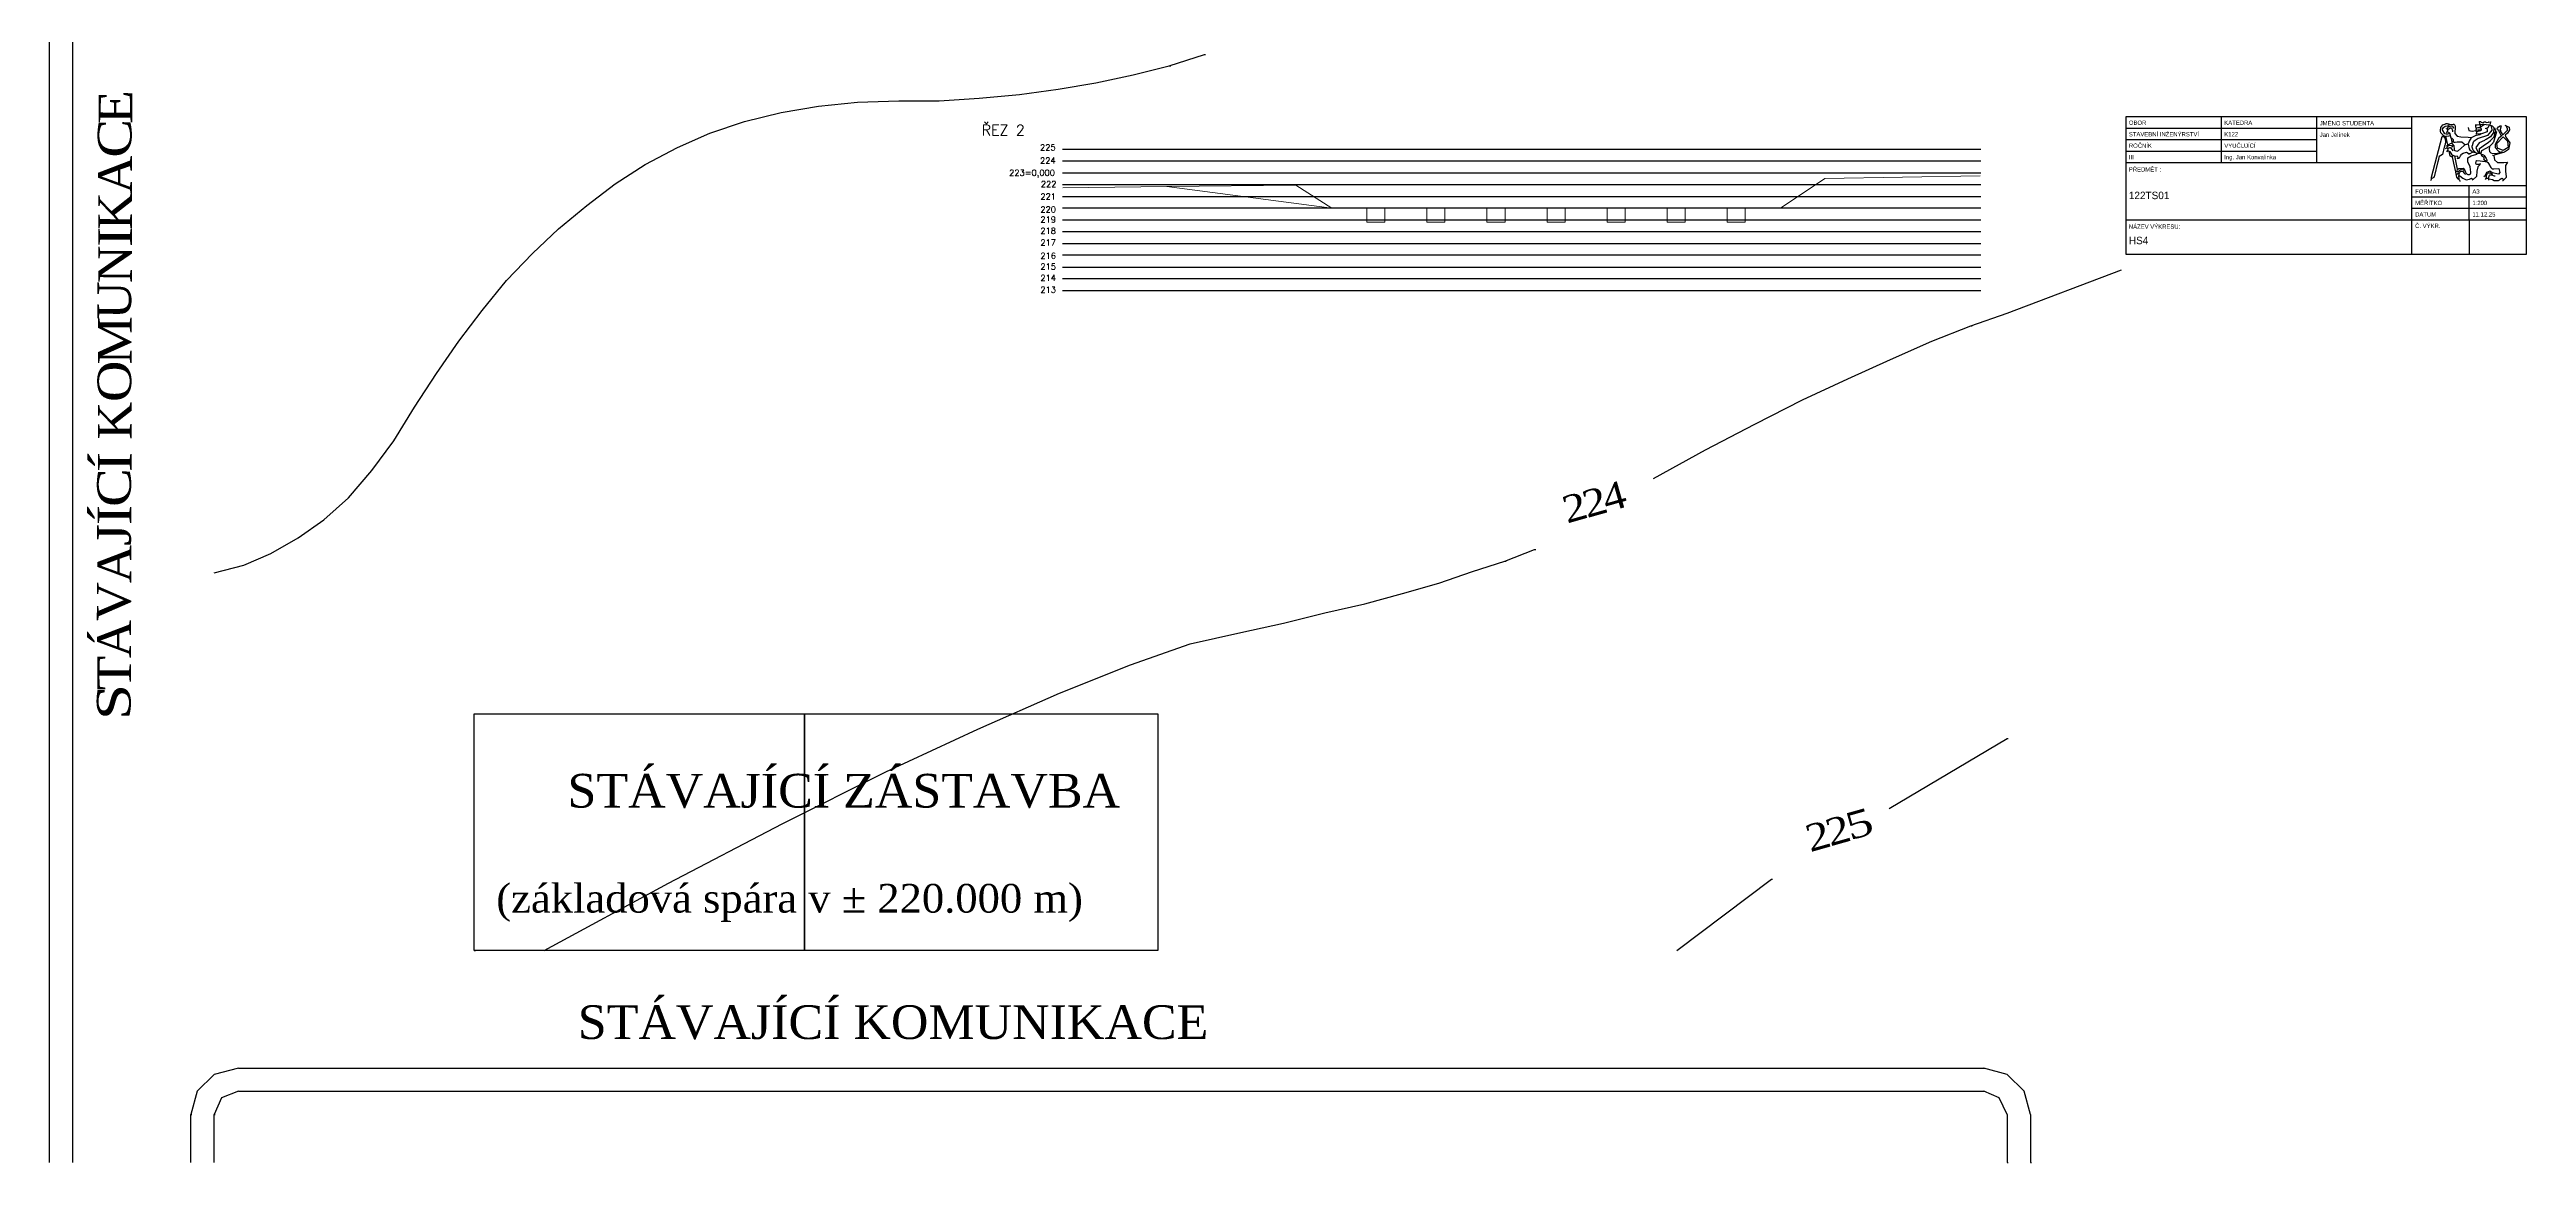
# Model space of a CAD drawing. Header units: millimetres. Extents: x -3518363 to 3223740, y -1530229 to 774657.
# Drawn here: x 190059 to 400380, y -1530229 to -1435739 of the extents above; entities that cross this region are included whole.
import ezdxf

# ---------------------------------------------------------------- set-up
doc = ezdxf.new("R2010")
doc.units = ezdxf.units.MM
doc.header["$LTSCALE"] = 15
doc.header["$MEASUREMENT"] = 0
doc.linetypes.add('ACAD_ISO10W100', pattern=[18, 12, -3, 0, -3])
doc.layers.get('0').update_dxf_attribs({"linetype": 'CONTINUOUS'})
doc.layers.add('RAMECEK', color=7, linetype='CONTINUOUS')
doc.layers.add('ŘEZ bílá', color=251, linetype='ACAD_ISO10W100')
doc.layers.add('texty', color=255, linetype='CONTINUOUS', lineweight=15)
doc.layers.add('ŘEZ', color=11, linetype='ACAD_ISO10W100', lineweight=15)
doc.styles.add('ROMAN', font='roman')
doc.styles.add('romans', font='romans.shx')
doc.styles.add('TIMESNEWROMAN', font='times.ttf')

msp = doc.modelspace()

# ---------------------------------------------------------------- linework, layer by layer
for p, q in [((206107.585, -1522230.471), (354402.304, -1522230.471)), ((206107.585, -1524185.101), (354402.304, -1524185.101))]:
    msp.add_line(p, q)
at = {"elevation": 0}
for points in [[(190059.04, -1530229.026), (190059.04, -1428125.302), (190161.918, -1428125.302)], [(192039.387, -1530229.026), (192039.387, -1428125.302), (192142.265, -1428125.302)], [(285141.525, -1437126.889), (288124.904, -1436149.587), (288227.788, -1436149.587)], [(204024.361, -1480180.196), (206544.807, -1479511.508), (208859.498, -1478534.193), (211174.19, -1477196.817), (213360.292, -1475679.403), (215443.517, -1473801.927), (217423.864, -1471487.235), (219301.34, -1468966.802), (221050.221, -1466111.998), (222927.69, -1463257.22), (224805.166, -1460505.301), (226785.513, -1457881.983), (228868.738, -1455361.537), (231054.841, -1453046.845), (233266.661, -1450963.627), (235684.23, -1448983.267), (238101.799, -1447131.522), (240622.245, -1445485.506), (243374.158, -1444045.258), (246126.071, -1442836.47), (249083.733, -1441859.156), (252169.99, -1441087.583), (255359.125, -1440547.497), (258651.138, -1440213.153), (262174.617, -1440084.564), (265595.218, -1440084.564), (268990.108, -1439878.808), (272410.703, -1439544.464), (275702.709, -1439107.236), (278891.844, -1438567.15), (282080.979, -1437898.448), (285141.525, -1437126.889), (285270.113, -1437126.889)], [(353193.529, -1459193.642), (356279.78, -1458113.456), (365991.185, -1454437.992)], [(326265.92, -1472155.937), (330663.843, -1469738.361), (334855.997, -1467552.259), (338919.576, -1465469.028), (342751.681, -1463694.436), (346378.031, -1462048.433), (349901.51, -1460505.301), (353193.529, -1459193.642), (353322.118, -1459193.642)], [(313637.97, -1479177.164), (316158.416, -1478199.849), (316261.288, -1478199.849)], [(232057.873, -1512225.852), (242602.592, -1506516.27), (252272.868, -1501475.377), (261068.706, -1497077.467), (268887.224, -1493451.117), (275805.58, -1490390.571), (281849.519, -1487972.996), (286916.129, -1486198.404), (291211.155, -1485221.089), (294837.518, -1484449.53), (298335.279, -1483575.086), (301755.887, -1482803.514), (304945.022, -1481929.083), (308031.273, -1481054.64), (310886.063, -1480051.607), (313637.97, -1479177.164), (313740.841, -1479177.164)], [(226116.825, -1512225.852), (226116.825, -1492139.459), (284164.197, -1492139.459), (284164.197, -1512225.852), (254150.344, -1512225.852), (254150.344, -1492139.459), (254150.344, -1512225.852), (226116.825, -1512225.852), (226219.703, -1512225.852)], [(346275.16, -1500163.718), (356279.78, -1494222.677), (356382.664, -1494222.677)], [(328246.268, -1512225.852), (336270.54, -1506181.926), (336373.411, -1506181.926)], [(206107.585, -1522230.471), (204024.361, -1522770.564), (202584.106, -1524185.101), (202044.014, -1526165.454), (202146.885, -1526165.454)], [(358260.127, -1526165.454), (357720.041, -1524185.101), (356279.78, -1522770.564), (354299.433, -1522230.471), (354402.304, -1522230.471)], [(206107.585, -1524185.101), (204667.331, -1524750.918), (204024.361, -1526165.454), (204127.238, -1526165.454)], [(356279.78, -1526165.454), (355611.092, -1524750.918), (354299.433, -1524185.101), (354402.304, -1524185.101)], [(202044.014, -1530229.026), (202044.014, -1526165.454), (202146.885, -1526165.454)], [(204024.361, -1530229.026), (204024.361, -1526165.454), (204127.238, -1526165.454)], [(356279.78, -1526165.454), (356279.78, -1530229.026), (356382.664, -1530229.026)], [(358260.127, -1526165.454), (358260.127, -1530229.026), (358363.011, -1530229.026)]]:
    msp.add_lwpolyline(points, dxfattribs=at)
at = {"layer": 'RAMECEK', "color": 0, "linetype": 'Continuous'}
for p, q in [((366349.226, -1442412.248), (390656.922, -1442412.248)), ((374451.741, -1441440), (374451.741, -1445329.141)), ((382554.407, -1441481.076), (382554.407, -1445370.216)), ((390656.922, -1453107.573), (390656.922, -1441440)), ((393549.464, -1442475.638), (393618.392, -1442455.967)), ((396099.229, -1442436.275), (396089.382, -1442593.664)), ((396443.789, -1442111.657), (396443.789, -1442328.06)), ((396876.948, -1442406.768), (396995.087, -1442436.275)), ((366349.226, -1443384.495), (382554.407, -1443384.495)), ((366349.226, -1444356.743), (382554.407, -1444356.743)), ((393500.253, -1444128.256), (393608.545, -1444088.914)), ((393598.699, -1443901.994), (393677.451, -1443882.323)), ((394061.387, -1443547.871), (394140.15, -1443547.871)), ((394130.303, -1444757.843), (394071.233, -1444816.856)), ((395114.771, -1443842.981), (395410.098, -1443734.79)), ((397507.009, -1444698.806), (397615.291, -1444728.336)), ((366349.226, -1445329.141), (390656.922, -1445329.141)), ((394602.849, -1446548.203), (394583.156, -1446558.039)), ((396473.318, -1445436.584), (396433.942, -1445456.278)), ((396867.101, -1446449.825), (396768.666, -1446548.203)), ((390656.922, -1447273.787), (400380, -1447273.787)), ((390656.922, -1448246.185), (400380, -1448246.185)), ((395518.461, -1450190.831), (395518.461, -1447273.787)), ((366349.226, -1450190.831), (390656.922, -1450190.831)), ((390656.922, -1449218.432), (400380, -1449218.432)), ((390656.922, -1450190.831), (400380, -1450190.831)), ((395518.461, -1450190.831), (395518.461, -1453107.573))]:
    msp.add_line(p, q, dxfattribs=at)
msp.add_lwpolyline([(400380, -1441440), (366349.226, -1441440), (366349.226, -1453107.573), (400380, -1453107.573)], close=True, dxfattribs=at)
for points in [[(393323.044, -1443036.355), (393293.515, -1443016.684), (393106.47, -1442800.257), (393076.941, -1442672.372), (393067.094, -1442613.335), (393096.623, -1442367.426), (393272.589, -1442137.478), (393529.782, -1442032.95), (393539.629, -1442023.114), (393687.298, -1442023.114), (393815.284, -1442052.621), (393854.66, -1442091.986), (393825.119, -1442141.164), (393716.827, -1442219.869), (393736.52, -1442239.541), (393746.356, -1442259.212), (393746.356, -1442278.883), (393756.203, -1442288.718), (393825.119, -1442278.883), (393982.635, -1442210.034), (394110.61, -1442229.705), (394189.373, -1442416.604)], [(393854.66, -1442859.271), (393677.451, -1442918.305), (393569.158, -1442918.305), (393451.03, -1442888.777), (393254.139, -1442554.322), (393263.985, -1442475.638), (393273.832, -1442446.11), (393323.044, -1442357.567), (393470.724, -1442239.541), (393706.98, -1442219.869)], [(393756.203, -1442298.554), (393638.075, -1442416.604), (393677.451, -1442505.145), (393697.144, -1442524.816), (393638.075, -1442701.879), (393549.464, -1442810.093)], [(393647.921, -1442701.879), (393844.813, -1442810.093), (393962.952, -1443223.251), (393982.635, -1443242.922), (394041.705, -1443252.758), (394169.691, -1443370.808), (394149.997, -1443547.871), (394199.22, -1443606.884), (394337.053, -1443606.884), (394504.392, -1443577.377), (394898.187, -1443577.377), (395085.231, -1443744.626), (395104.925, -1443813.475), (395104.925, -1443862.652), (395095.078, -1443882.323), (394573.32, -1444325.011), (394455.169, -1444384.025), (394277.972, -1444315.176), (394258.278, -1444187.293), (394228.749, -1443901.994), (394081.08, -1443724.955), (394051.551, -1443705.26)], [(393697.144, -1442524.816), (393726.674, -1442505.145), (393746.356, -1442505.145), (393775.908, -1442465.802), (393903.871, -1442387.097), (394022.01, -1442387.097), (394100.763, -1442623.171), (394100.763, -1442721.55)], [(393864.495, -1442101.822), (394169.691, -1442072.292), (394199.22, -1442082.127), (394258.278, -1442131.329), (394287.819, -1442151), (394327.194, -1442229.705), (394327.194, -1442328.06), (394297.654, -1442810.093), (394307.501, -1442878.942), (394505.636, -1443090.438), (394799.741, -1443154.381), (395419.944, -1443174.052), (395666.07, -1443203.58), (395666.07, -1443282.264), (395587.307, -1443370.808), (395508.555, -1443518.364), (395459.332, -1443675.754), (395439.627, -1443715.096), (395419.944, -1443734.79), (395429.791, -1443774.132), (395528.237, -1444157.763), (395577.46, -1444246.306), (395675.905, -1444344.683), (395744.822, -1444384.025), (395784.198, -1444433.202), (395764.505, -1444472.568), (395577.46, -1444590.615), (395528.237, -1444590.615), (395508.555, -1444600.451), (395498.707, -1444610.287), (395479.014, -1444649.629)], [(395439.627, -1442347.731), (395477.782, -1442617.021), (395774.351, -1442672.372), (396079.535, -1442603.5), (396118.911, -1442711.714)], [(397201.825, -1442141.164), (397132.909, -1442367.426), (397014.769, -1442436.275), (397054.146, -1442583.829), (397054.146, -1442652.701), (397034.463, -1442731.409), (396552.07, -1442908.469), (396483.165, -1442928.14), (396453.636, -1442957.647), (396433.942, -1442967.483), (396138.605, -1443026.519), (396118.911, -1443036.355), (396109.064, -1443046.19), (396069.688, -1443046.19), (395754.669, -1443203.58), (395685.752, -1443223.251)], [(397379.023, -1442210.034), (397388.87, -1442288.718), (397418.399, -1442367.426), (397428.246, -1442593.664), (397063.992, -1443046.19), (396276.427, -1443301.935), (396010.63, -1443449.492), (395912.173, -1443547.871), (395862.961, -1443606.884), (395764.505, -1443911.851), (395754.669, -1443921.687), (395754.669, -1444010.23), (395833.421, -1444246.306), (396000.783, -1444433.202), (396000.783, -1444452.897), (396217.368, -1444561.109), (396256.744, -1444561.109), (396276.427, -1444551.273), (396424.095, -1444551.273), (396473.318, -1444551.273), (396502.847, -1444561.109), (396542.234, -1444639.793), (396561.928, -1444728.336), (396660.362, -1444787.35), (396719.432, -1444856.222), (396748.973, -1444954.577), (396748.973, -1445033.282), (396739.137, -1445043.118), (396926.182, -1445190.674), (397063.992, -1445289.051), (396453.636, -1445220.181), (396158.287, -1445200.51), (396069.688, -1445249.688), (396040.159, -1445387.406), (396089.382, -1445436.584), (396148.452, -1445466.114), (396424.095, -1445466.114), (396414.259, -1445525.127), (396404.413, -1445544.822), (396237.05, -1445692.355), (396168.134, -1446076.006), (396133.687, -1446507.618), (395862.961, -1446784.277), (395754.669, -1446843.314)], [(396020.477, -1442121.493), (396050.006, -1442141.164), (396059.853, -1442160.835), (396059.853, -1442269.047), (396089.382, -1442416.604), (396276.427, -1442357.567), (396424.095, -1442367.426), (396433.942, -1442367.426), (396453.636, -1442357.567)], [(396050.006, -1442141.164), (396187.839, -1442121.493), (396414.259, -1442101.822)], [(397615.291, -1442377.261), (397575.914, -1442780.586), (397333.497, -1443138.396), (396965.558, -1443370.808), (396945.864, -1443370.808), (396886.794, -1443400.314), (396808.043, -1443449.492), (396355.178, -1443656.083), (396074.606, -1444042.2), (396266.58, -1444472.568), (396276.427, -1444531.581)], [(396758.82, -1442101.822), (396748.973, -1442151), (396739.137, -1442170.671), (396483.165, -1442318.225), (396463.471, -1442357.567), (396532.388, -1442485.473), (396532.388, -1442524.816), (396512.694, -1442652.701), (396177.981, -1442731.409), (396128.758, -1442721.55), (396109.064, -1442937.976)], [(396109.064, -1442583.829), (396256.744, -1442564.158), (396365.025, -1442554.322), (396522.541, -1442564.158)], [(396365.025, -1441855.887), (396374.884, -1441875.558), (396404.413, -1442052.621), (396414.259, -1442062.456), (396414.259, -1442101.822), (396739.137, -1442082.127), (397191.978, -1442121.493), (397241.201, -1442131.329)], [(396374.884, -1441855.887), (396404.413, -1441846.051), (396502.847, -1441846.051), (396532.388, -1441905.064), (396709.585, -1441973.937), (396768.666, -1441914.923), (396778.513, -1441885.393), (396916.323, -1441865.722), (396955.711, -1441934.594), (397162.449, -1441914.923), (397182.132, -1441885.393), (397329.8, -1441895.229), (397260.884, -1442131.329), (397310.118, -1442151), (397379.023, -1442200.198), (397477.469, -1442210.034), (397634.984, -1442387.097), (397654.666, -1442396.933), (397674.371, -1442396.933), (397762.959, -1442652.701), (397772.806, -1442701.879), (397822.029, -1442731.409), (397575.914, -1443597.048), (397526.691, -1443656.083), (397516.856, -1443675.754), (397516.856, -1443685.589), (397251.037, -1443961.029), (397201.825, -1444197.128), (397251.037, -1444403.696), (397349.494, -1444502.075), (397487.327, -1444561.109), (397940.168, -1444541.438), (398087.837, -1444492.239), (398107.53, -1444472.568), (398117.366, -1444443.038), (398353.645, -1444403.696)], [(396424.095, -1444541.438), (396404.413, -1444443.038), (396394.566, -1444325.011), (396384.73, -1444315.176), (396384.73, -1444246.306), (396394.566, -1444206.964), (396404.413, -1444138.092), (396906.477, -1443764.297), (397132.909, -1443626.555), (397329.8, -1443469.186), (397625.137, -1443154.381), (397733.43, -1442741.244), (397743.277, -1442721.55), (397772.806, -1442701.879)], [(397339.647, -1441885.393), (397369.176, -1441865.722), (397388.87, -1441865.722)], [(398648.982, -1442219.869), (398914.778, -1442328.06), (398934.472, -1442554.322), (398757.263, -1442829.764), (398560.372, -1443016.684), (398629.3, -1443183.909), (398971.395, -1443668.36), (398855.721, -1444226.635), (398501.313, -1444462.732), (397634.984, -1444718.477), (397615.291, -1444738.172), (397664.514, -1445111.967), (397920.475, -1445338.229), (398471.773, -1445338.229), (398767.11, -1445298.886), (398599.748, -1445584.164), (398609.606, -1446144.878), (398619.452, -1446203.892), (398629.3, -1446233.398), (398648.982, -1446597.381), (398422.562, -1446823.643), (398383.174, -1446882.656), (398333.951, -1446892.492)], [(398540.689, -1442160.835), (398619.452, -1442200.198), (398658.829, -1442239.541), (398727.734, -1442446.11), (398727.734, -1442603.5), (398383.174, -1442967.483), (398265.046, -1443046.19), (398245.353, -1443065.861), (398235.505, -1443095.368), (397999.227, -1443282.264), (397713.748, -1443803.639), (397713.748, -1443941.358), (397733.43, -1444049.572), (398018.92, -1444374.189), (398117.366, -1444423.367)], [(398245.353, -1443046.19), (398166.589, -1442937.976), (398058.307, -1442692.043), (398048.461, -1442623.171), (398018.92, -1442593.664), (397920.475, -1442544.487), (397900.792, -1442455.967), (397910.639, -1442406.768), (398018.92, -1442298.554), (398156.742, -1442219.869), (398196.118, -1442219.869), (398205.965, -1442210.034), (398235.505, -1442210.034), (398176.436, -1442406.768), (398156.742, -1442564.158), (398166.589, -1442573.993), (398186.282, -1442701.879), (398284.728, -1442859.271), (398373.327, -1442957.647)], [(393224.609, -1443065.861), (393224.609, -1443085.532), (393431.336, -1443183.909), (393510.088, -1443449.492), (393510.088, -1443606.884), (393441.183, -1443872.488), (393431.336, -1443892.159), (393421.501, -1443901.994), (393411.654, -1444000.394), (393401.796, -1444020.065), (393391.96, -1444029.901), (393254.139, -1444649.629), (392978.484, -1444816.856), (392958.79, -1444836.527), (392948.955, -1444856.222), (392899.732, -1445102.131), (392889.885, -1445121.802), (392880.049, -1445131.638), (392870.202, -1445220.181), (392860.356, -1445239.852), (392850.509, -1445249.688), (392535.478, -1446558.039), (392525.631, -1446577.71), (392505.949, -1446597.381), (392358.28, -1446695.757), (392309.057, -1446725.264), (392230.294, -1446872.821)], [(392318.904, -1446705.593), (392328.74, -1446567.874), (393224.609, -1443124.875), (393244.292, -1443115.039)], [(393263.985, -1443115.039), (393323.044, -1443036.355), (393490.406, -1443085.532), (393529.782, -1443115.039), (393529.782, -1443124.875), (393539.629, -1443193.744), (393598.699, -1443469.186), (393618.392, -1443587.213), (393716.827, -1443931.522), (393687.298, -1443980.7), (393647.921, -1444010.23), (393618.392, -1444088.914), (393697.144, -1444138.092), (393687.298, -1444334.847), (393766.049, -1444334.847), (393805.437, -1444374.189), (393805.437, -1444492.239), (393834.966, -1444688.971), (393874.342, -1444728.336), (394012.175, -1444807.021), (394031.857, -1444807.021), (394051.551, -1444816.856), (394081.08, -1444846.386), (394189.373, -1445397.242), (394346.888, -1446135.043), (394405.958, -1446125.207), (394504.392, -1446046.5), (394514.239, -1445918.617), (394553.627, -1445908.781), (394642.225, -1445830.097), (395036.008, -1445800.567), (395085.231, -1445859.603), (395203.371, -1446154.714), (395242.735, -1446213.727), (395282.123, -1446262.928), (395301.816, -1446292.435), (395390.415, -1446341.613), (395449.485, -1446341.613), (395538.084, -1446341.613), (395597.153, -1446312.106), (395616.836, -1446292.435), (395656.223, -1446213.727), (395666.07, -1446144.878), (395608.232, -1445692.355), (395410.098, -1445269.38), (395410.098, -1444925.07), (395685.752, -1444757.843), (396158.287, -1444610.287), (396177.981, -1444600.451), (396207.521, -1444561.109)], [(393549.464, -1443105.204), (393815.284, -1443075.697), (393894.036, -1443046.19)], [(393628.228, -1444433.202), (393687.298, -1444334.847)], [(393687.298, -1443833.146), (393943.247, -1443715.096), (394031.857, -1443695.425)], [(393716.827, -1444138.092), (393785.754, -1444079.079), (393864.495, -1444049.572), (393933.412, -1444059.407), (394130.303, -1444344.683)], [(393726.674, -1443921.687), (393854.66, -1443862.652), (394026.928, -1443878.637), (394110.61, -1444020.065)], [(393815.284, -1444393.86), (393874.342, -1444403.696), (394051.551, -1444679.135), (394268.125, -1444777.514), (394504.392, -1445908.781)], [(393982.635, -1443252.758), (394012.175, -1443479.022), (394051.551, -1443547.871), (394041.705, -1443557.706), (394041.705, -1443597.048), (394051.551, -1443685.589)], [(394287.819, -1444787.35), (394494.546, -1444777.514), (394583.156, -1444954.577), (394474.863, -1445013.611)], [(394583.156, -1444954.577), (394642.225, -1444954.577), (394691.437, -1444934.906), (394780.047, -1444757.843), (394829.27, -1444669.3), (394868.646, -1444629.958), (395006.479, -1444541.438), (395301.816, -1444443.038), (395508.555, -1444590.615)], [(395794.045, -1444433.202), (395843.268, -1444433.202), (395912.173, -1444462.732), (396010.63, -1444472.568)], [(396138.605, -1442888.777), (396453.636, -1442869.106), (396483.165, -1442898.613)], [(397241.201, -1443961.029), (396561.928, -1444334.847), (396502.847, -1444551.273)], [(396561.928, -1444629.958), (396660.362, -1444649.629), (396719.432, -1444688.971), (396788.349, -1444738.172), (396955.711, -1444984.084), (396985.24, -1445043.118), (397004.934, -1445102.131), (397024.616, -1445180.839)], [(398393.009, -1443154.381), (398767.11, -1443518.364), (398816.344, -1444059.407), (398388.103, -1444305.34), (397930.321, -1444108.585), (397861.416, -1443715.096), (398393.009, -1443154.381)], [(394346.888, -1446144.878), (394425.64, -1446587.545), (394553.627, -1446715.429), (394573.32, -1446725.264), (394632.378, -1446744.935)], [(394474.863, -1446321.941), (394553.627, -1446272.764)], [(394504.392, -1446066.171), (394593.002, -1446085.865), (394553.627, -1446272.764), (394642.225, -1446282.599), (394642.225, -1446312.106), (394642.225, -1446331.777), (394612.696, -1446508.838), (394612.696, -1446548.203), (394632.378, -1446617.052), (394642.225, -1446764.606), (394681.601, -1446823.643), (394720.989, -1446902.327), (394730.824, -1446931.834)], [(394593.002, -1446085.865), (394681.601, -1445997.322), (394858.799, -1445879.274), (394967.103, -1445898.946), (395036.008, -1445997.322)], [(394642.225, -1446282.599), (394681.601, -1446243.234), (394750.518, -1446125.207), (394770.212, -1446105.536), (394858.799, -1446066.171), (394908.033, -1446066.171), (394957.256, -1446076.006), (395114.771, -1446253.069), (395203.371, -1446361.305)], [(394642.225, -1446469.496), (394711.142, -1446449.825), (394976.939, -1446646.559), (395258.743, -1446794.113), (395547.93, -1446735.1), (395715.293, -1446653.952), (395823.585, -1446764.606), (395833.421, -1446784.277)], [(397073.839, -1445298.886), (397103.368, -1445318.558), (397142.755, -1445407.077), (397349.494, -1445751.389), (397457.775, -1445859.603), (397605.444, -1445869.439), (398028.767, -1445830.097), (398127.213, -1446174.385), (397999.227, -1446321.941), (397467.622, -1446213.727), (397260.884, -1446076.006), (396998.773, -1446168.235), (396876.948, -1446430.153), (396886.794, -1446459.66), (396955.711, -1446459.66), (396945.864, -1446626.888), (396886.794, -1446764.606)], [(396955.711, -1446656.394), (397142.755, -1446666.251), (397142.755, -1446843.314)], [(396965.558, -1446449.825), (397004.934, -1446371.14), (397073.839, -1446262.928), (397093.521, -1446243.234), (397162.449, -1446203.892), (397201.825, -1446203.892), (397290.424, -1446203.892), (397339.647, -1446223.563), (397438.093, -1446302.27), (397507.009, -1446331.777)], [(397142.755, -1446666.251), (397142.755, -1446646.559), (397251.037, -1446400.647), (397270.73, -1446390.811), (397300.271, -1446380.976), (397418.399, -1446380.976), (397634.984, -1446449.825), (397713.748, -1446469.496)], [(397162.449, -1446744.935), (397182.132, -1446725.264), (397497.162, -1446764.606), (397634.984, -1446862.985), (398009.073, -1446862.985), (398048.461, -1446843.314), (398146.907, -1446744.935), (398146.907, -1446735.1), (398294.575, -1446666.251), (398304.422, -1446676.086), (398343.798, -1446676.086), (398383.174, -1446695.757), (398422.562, -1446823.643)]]:
    msp.add_lwpolyline(points, dxfattribs=at)
at = {"layer": 'ŘEZ', "linetype": 'ByBlock', "extrusion": (1.93959e-16, -3.39308e-16, -1)}
for p, q in [((340791.728, -1446674.782), (337031.185, -1449206.973)), ((340791.728, -1446674.782), (353998.994, -1446464.782)), ((284931.185, -1447374.782), (276098.994, -1447474.782)), ((295891.185, -1447264.782), (284931.185, -1447374.782)), ((284931.185, -1447374.782), (298931.185, -1449206.973)), ((295891.185, -1447264.782), (298931.185, -1449206.973)), ((298931.185, -1449206.973), (337031.185, -1449206.973)), ((301916.185, -1449206.973), (301916.185, -1450406.973)), ((301916.185, -1450406.973), (303446.185, -1450406.973)), ((303446.185, -1449206.973), (303446.185, -1450406.973)), ((307016.185, -1449206.973), (307016.185, -1450406.973)), ((307016.185, -1449206.973), (307016.185, -1450406.973)), ((307016.185, -1450406.973), (308546.185, -1450406.973)), ((307016.185, -1450406.973), (308546.185, -1450406.973)), ((308546.185, -1449206.973), (308546.185, -1450406.973)), ((308546.185, -1449206.973), (308546.185, -1450406.973)), ((312116.185, -1449206.973), (312116.185, -1450406.973)), ((312116.185, -1449206.973), (312116.185, -1450406.973)), ((312116.185, -1450406.973), (313646.185, -1450406.973)), ((312116.185, -1450406.973), (313646.185, -1450406.973)), ((313646.185, -1449206.973), (313646.185, -1450406.973)), ((313646.185, -1449206.973), (313646.185, -1450406.973)), ((317216.185, -1449206.973), (317216.185, -1450406.973)), ((317216.185, -1449206.973), (317216.185, -1450406.973)), ((317216.185, -1450406.973), (318746.185, -1450406.973)), ((317216.185, -1450406.973), (318746.185, -1450406.973)), ((318746.185, -1449206.973), (318746.185, -1450406.973)), ((318746.185, -1449206.973), (318746.185, -1450406.973)), ((322316.185, -1449206.973), (322316.185, -1450406.973)), ((322316.185, -1449206.973), (322316.185, -1450406.973)), ((322316.185, -1450406.973), (323846.185, -1450406.973)), ((322316.185, -1450406.973), (323846.185, -1450406.973)), ((323846.185, -1449206.973), (323846.185, -1450406.973)), ((323846.185, -1449206.973), (323846.185, -1450406.973)), ((327416.185, -1449206.973), (327416.185, -1450406.973)), ((327416.185, -1449206.973), (327416.185, -1450406.973)), ((327416.185, -1450406.973), (328946.185, -1450406.973)), ((327416.185, -1450406.973), (328946.185, -1450406.973)), ((328946.185, -1449206.973), (328946.185, -1450406.973)), ((328946.185, -1449206.973), (328946.185, -1450406.973)), ((332516.185, -1449206.973), (332516.185, -1450406.973)), ((332516.185, -1450406.973), (334046.185, -1450406.973)), ((334046.185, -1449206.973), (334046.185, -1450406.973))]:
    msp.add_line(p, q, dxfattribs=at)
at = {"layer": 'ŘEZ bílá', "color": 250, "linetype": 'ByBlock', "true_color": 0x1a1a1a, "extrusion": (1.93959e-16, -3.39308e-16, -1)}
for p, q in [((276073.307, -1444206.973), (354058.994, -1444206.973)), ((354058.994, -1445206.973), (276073.307, -1445206.973)), ((276073.307, -1446206.973), (354058.994, -1446206.973)), ((276073.307, -1447206.973), (354058.994, -1447206.973)), ((276073.307, -1448206.973), (354058.994, -1448206.973)), ((354058.994, -1449206.973), (276073.307, -1449206.973)), ((276073.307, -1450206.973), (354058.994, -1450206.973)), ((354058.994, -1451206.973), (276073.307, -1451206.973)), ((276073.307, -1452206.973), (354058.994, -1452206.973)), ((354058.994, -1453206.973), (276073.307, -1453206.973)), ((276073.307, -1454206.973), (354058.994, -1454206.973)), ((354058.994, -1455206.973), (276073.307, -1455206.973)), ((276073.307, -1456206.973), (354058.994, -1456206.973))]:
    msp.add_line(p, q, dxfattribs=at)

# ---------------------------------------------------------------- texts
at = {"attachment_point": 7, "style": 'TIMESNEWROMAN'}
for s, insert, char_height, width, rotation in [('\\W1.09;E', (197079.378, -1442064.702), 2863.0542, 4188.81108, 89.90041137), ('\\W1.14;C', (197053.791, -1444919.479), 2863.0542, 4490.01155, 89.90041137), ('\\W1.04;A', (197053.699, -1448005.821), 2863.0542, 4592.75863, 89.90041137), ('\\W1.03;K', (197053.699, -1451066.184), 2863.0542, 4572.93372, 89.90041137), ('\\W1.19;I', (197053.791, -1452506.576), 2863.0542, 3142.16769, 89.90041137), ('\\W1.02;N', (197053.791, -1455566.952), 2863.0542, 4557.723, 89.90041137), ('\\W1.04;U', (197028.243, -1458653.202), 2863.0542, 4588.46559, 89.90041137), ('\\W1.07;M', (197028.158, -1462485.177), 2863.0542, 5402.24811, 89.90041137), ('\\W1.13;O', (197028.282, -1465674.22), 2863.0542, 4720.52411, 89.90041137), ('\\W1.03;K', (197028.452, -1468863.224), 2863.0542, 4572.93372, 89.90041137), ('\\W1.19;Í', (197028.498, -1471615.314), 2863.0542, 3142.16769, 89.90041137), ('\\W1.14;C', (197002.695, -1474572.858), 2863.0542, 4490.01155, 89.90041137), ('\\W1.16;2', (318909.381, -1475987.087), 2289.8356, 3047.34523, 15.80019522), ('\\W1.16;2', (320606.78, -1475524.324), 2289.8356, 3047.34523, 15.80019522), ('\\W1.13;4', (322278.553, -1475035.543), 2289.8356, 3009.2889, 15.80019522), ('\\W1.19;Í', (197002.65, -1476115.977), 2863.0542, 3142.16769, 89.90041137), ('\\W1.09;J', (197002.695, -1477865.073), 2863.0542, 3226.50001, 89.90041137), ('\\W1.04;A', (197002.82, -1481054.077), 2863.0542, 4592.75863, 89.90041137), ('\\W1.05;V', (197002.996, -1484243.134), 2863.0542, 4599.96906, 89.90041137), ('\\W1.04;Á', (196977.318, -1487406.682), 2863.0542, 4592.75863, 89.90041137), ('\\W1.12;T', (196977.357, -1490158.719), 2863.0542, 4225.10236, 89.90041137), ('\\W1.28;S', (196977.403, -1492679.427), 2863.0542, 4219.3343, 89.90041137), ('\\W1.16;2', (339561.434, -1503891.958), 2289.8356, 3047.34523, 15.80019522), ('\\W1.16;2', (341258.781, -1503403.268), 2289.8356, 3047.34523, 15.80019522), ('\\W1.31;5', (342956.154, -1502914.565), 2289.8356, 3222.34108, 15.80019522)]:
    msp.add_mtext(s, dxfattribs=dict(at, insert=insert, char_height=char_height, width=width, rotation=rotation))
for s, insert, char_height, width in [('\\W1.02;STÁVAJÍCÍ\\~ZÁSTAVBA', (234038.227, -1500163.587), 2863.1607, 47179.17747), ('\\W1.03;(základová\\~spára\\~v\\~±\\~220.000\\~m)', (227994.301, -1509808.145), 2433.70941, 49434.83592), ('\\W1.02;STÁVAJÍCÍ\\~KOMUNIKACE', (234912.664, -1519812.732), 2863.1607, 53670.5873)]:
    msp.add_mtext(s, dxfattribs=dict(at, insert=insert, char_height=char_height, width=width))
at = {"layer": 'RAMECEK', "color": 0, "linetype": 'Continuous', "style": 'ROMAN'}
for s, height, p in [('STAVEBNÍ INŽENÝRSTVÍ', 364.61509, (366618.742, -1443109.553)), ('OBOR', 364.6151, (366618.742, -1442137.305)), ('KATEDRA', 364.6151, (374720.956, -1442137.305)), ('K122', 364.6151, (374721.333, -1443109.553)), ('JMÉNO STUDENTA', 364.61509, (382823.621, -1442178.381)), ('Jan Jelínek', 364.61509, (382823.621, -1443150.628)), ('ROČNÍK', 364.6151, (366618.742, -1444081.8)), ('III', 364.6151, (366618.742, -1445054.198)), ('VYUČUJÍCÍ', 364.6151, (374720.956, -1444081.8)), ('Ing. Jan Konvalinka', 364.61509, (374721.257, -1445054.198)), ('PŘEDMĚT :', 364.6151, (366618.742, -1446096.086)), ('122TS01', 633.8253, (366618.742, -1448442.217)), ('FORMÁT', 364.6151, (390926.438, -1447971.242)), ('MĚŘÍTKO', 364.6151, (390926.438, -1448943.791)), ('A3', 364.6151, (395787.977, -1447971.242)), ('1:200', 364.6151, (395787.977, -1448943.791)), ('NÁZEV VÝKRESU:', 364.61509, (366618.742, -1450957.776)), ('Č. VÝKR.', 364.6151, (390926.438, -1450888.437)), ('DATUM', 364.6151, (390926.438, -1449916.039)), ('11.12.25', 364.6151, (395787.977, -1449916.039)), ('HS4', 633.8253, (366618.742, -1452266.755))]:
    msp.add_text(s, height=height, dxfattribs=at).set_placement(p)
at = {"layer": 'texty', "ltscale": 20, "extrusion": (1.93959e-16, -3.39308e-16, -1), "style": 'romans', "text_generation_flag": 2}
for s, height, p in [('ŘEZ 2', 890.0917, (-269208.994, -1443034.782)), ('225', 514.897, (-274163.307, -1444306.973)), ('223=0,000', 514.897, (-271543.307, -1446456.973)), ('224', 514.897, (-274163.307, -1445426.973)), ('222', 514.897, (-274233.307, -1447416.973)), ('221', 514.897, (-274193.307, -1448476.973)), ('220', 514.897, (-274193.307, -1449576.973)), ('219', 514.897, (-274193.307, -1450426.973)), ('218', 514.897, (-274193.307, -1451386.973)), ('217', 514.897, (-274193.307, -1452386.973)), ('216', 514.897, (-274193.307, -1453506.973)), ('215', 514.897, (-274193.307, -1454426.973)), ('214', 514.897, (-274193.307, -1455386.973)), ('213', 514.897, (-274193.307, -1456386.973))]:
    msp.add_text(s, height=height, dxfattribs=at).set_placement(p)

doc.saveas('drawing.dxf')
